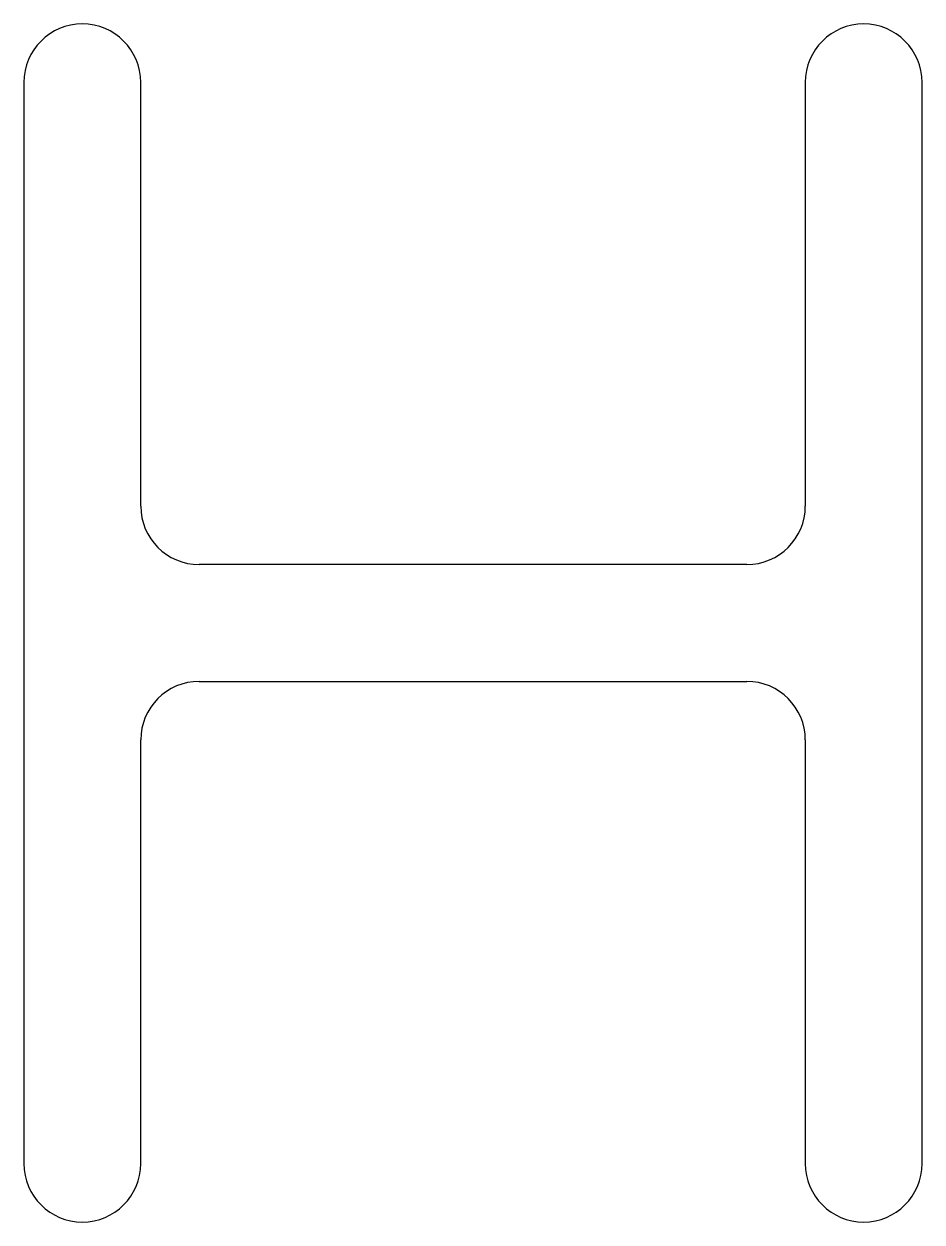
# Model space of a CAD drawing. Extents: x -18.3 to 19.8, y 10.3 to 61.1.
import ezdxf

# ---------------------------------------------------------------- set-up
doc = ezdxf.new("R2010")
doc.units = 0
doc.layers.get('0').update_dxf_attribs({"linetype": 'CONTINUOUS'})

msp = doc.modelspace()

# ---------------------------------------------------------------- linework, layer by layer
for p, q in [((-18.251, 58.652), (-18.251, 12.805)), ((-13.298, 40.685), (-13.298, 58.652)), ((14.896, 58.652), (14.896, 40.685)), ((19.849, 12.805), (19.849, 58.652)), ((12.416, 38.205), (-10.818, 38.205)), ((-10.818, 33.252), (12.416, 33.252)), ((-13.298, 12.805), (-13.298, 30.772)), ((14.896, 30.772), (14.896, 12.805))]:
    msp.add_line(p, q)
for centre, radius, start, end in [((-15.775, 58.652), 2.477, 0, 180), ((17.372, 58.652), 2.476, 0, 180), ((-10.818, 40.685), 2.48, 180, 270), ((12.416, 40.685), 2.48, 270, 0), ((-10.818, 30.772), 2.48, 90, 180), ((12.416, 30.772), 2.48, 360, 90), ((-15.775, 12.805), 2.477, 180, 0), ((17.372, 12.805), 2.476, 180, 0)]:
    msp.add_arc(centre, radius, start, end)

doc.saveas('drawing.dxf')
